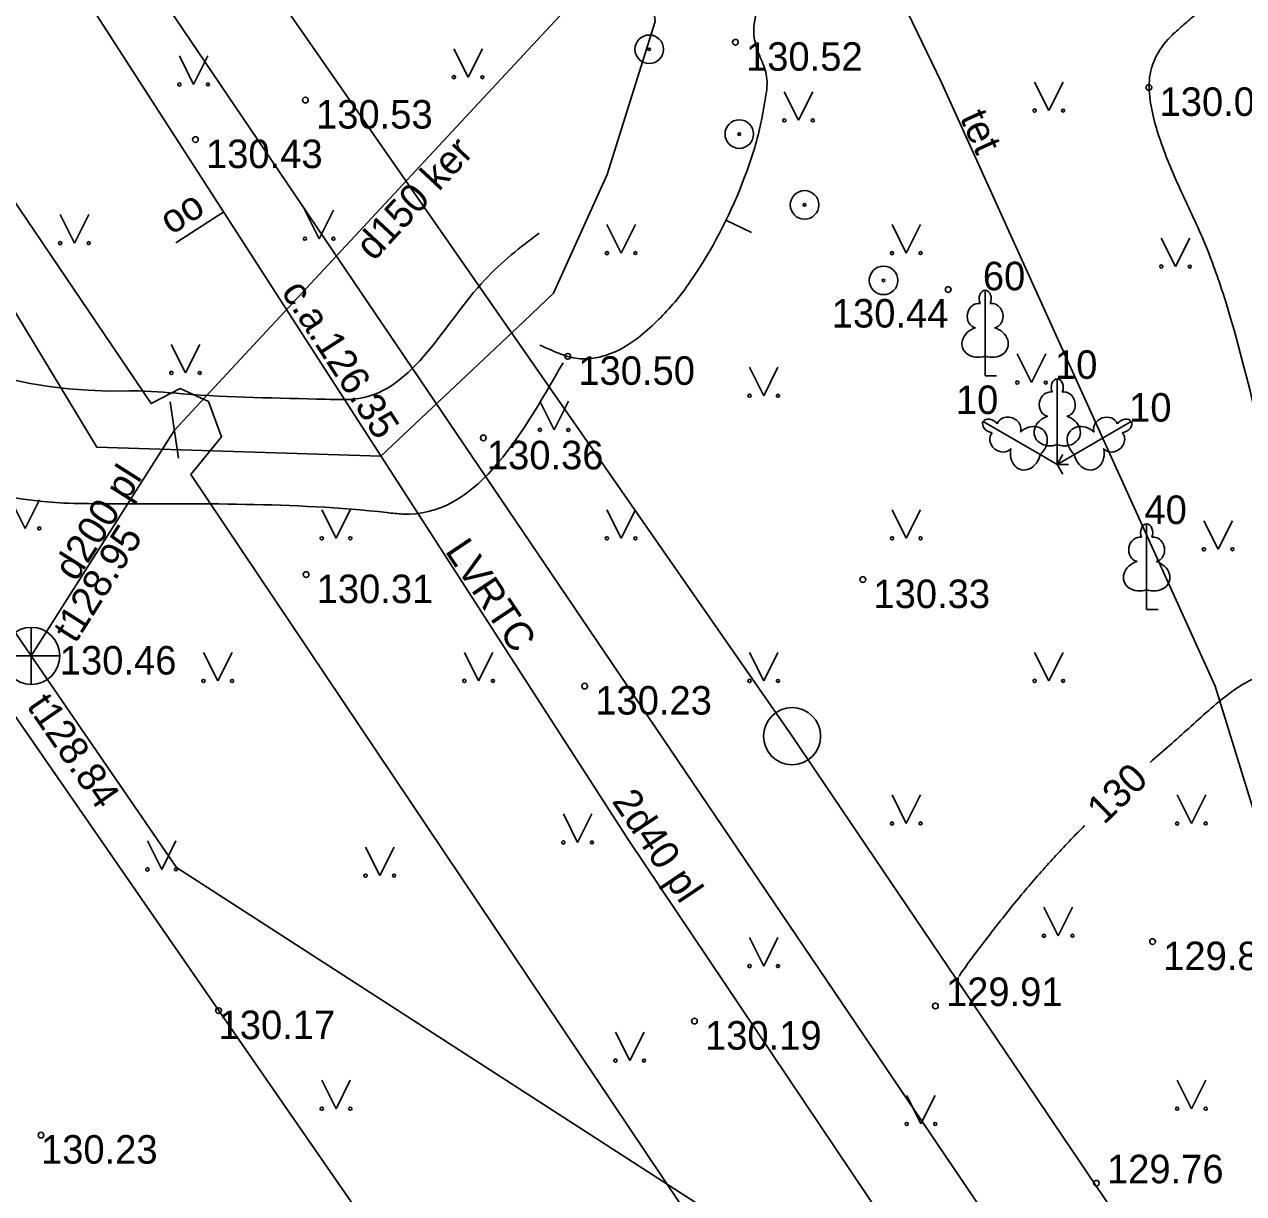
# Model space of a CAD drawing. Extents: x 636061 to 636258, y 303742 to 303882.
# Drawn here: x 636107.03 to 636128.42, y 303791.01 to 303811.51 of the extents above; entities that cross this region are included whole.
import ezdxf

# ---------------------------------------------------------------- set-up
doc = ezdxf.new("R2010")
doc.units = 0
for name, color, linetype in [('APGR_ELEM_####_####_#', 7, 'Continuous'), ('APGR_SARK_####_####_#', 7, 'Continuous'), ('BUVE_ELEM_####_####_#', 7, 'Continuous'), ('CELI_CAPM_####_####_#', 7, 'Continuous'), ('ELEK_VADP_ZSPR_####_#', 7, 'Continuous'), ('RELJ_AATZ_####_TKST_#', 7, 'Continuous'), ('RELJ_ELEM_####_####_#', 7, 'Continuous'), ('RELJ_HORZ_####_TKST_#', 7, 'Continuous'), ('RELJ_HORZ_PAMT_####_#', 7, 'Continuous'), ('RELJ_HORZ_RESN_####_#', 7, 'Continuous'), ('ROBZ_UZMR_####_####_#', 7, 'Continuous'), ('SAKK_IZVK_####_TKST_#', 7, 'Continuous'), ('SAKK_KKAN_####_####_I', 7, 'Continuous'), ('SAKK_KKAN_####_TKST_I', 7, 'Continuous'), ('SAKT_VADP_KABE_####_#', 7, 'Continuous'), ('SAKT_VADP_KABE_TKST_#', 7, 'Continuous'), ('SKAN_ELEM_####_####_#', 7, 'Continuous'), ('SKAN_ELEM_PAST_TKST_#', 7, 'Continuous'), ('SKAN_VADP_PAST_####_#', 7, 'Continuous'), ('SKAN_VADP_PAST_TKST_#', 7, 'Continuous'), ('TERT_DIAM_####_TKST_#', 7, 'Continuous'), ('TERT_DZOG_####_####_#', 7, 'Continuous'), ('TERT_ELEM_####_####_#', 7, 'Continuous'), ('TERT_KONT_####_####_#', 7, 'Continuous')]:
    doc.layers.add(name, color=color, linetype=linetype)

# ---------------------------------------------------------------- blocks, each defined once
blk = doc.blocks.new('SLPKT')
at = {"layer": 'APGR_ELEM_####_####_#'}
blk.add_circle((0, 0), 0.5, dxfattribs=at)

msp = doc.modelspace()

# ---------------------------------------------------------------- linework, layer by layer
at = {"layer": 'APGR_SARK_####_####_#'}
for p, q in [((636120.497, 303799.031), (636091.773, 303840.335)), ((636134.495, 303778.343), (636120.497, 303799.031))]:
    msp.add_line(p, q, dxfattribs=at)
at = {"layer": 'BUVE_ELEM_####_####_#'}
for centre, radius in [((636117.992, 303811.074), 0.25), ((636117.992, 303811.074), 0.0225), ((636119.571, 303809.587), 0.25), ((636119.571, 303809.587), 0.0225), ((636120.716, 303808.346), 0.25), ((636120.716, 303808.346), 0.0225), ((636122.101, 303807.022), 0.25), ((636122.101, 303807.022), 0.0225)]:
    msp.add_circle(centre, radius, dxfattribs=at)
at = {"layer": 'CELI_CAPM_####_####_#'}
msp.add_lwpolyline([(636077.132, 303843.968), (636077.151, 303843.551), (636077.233, 303842.901), (636077.389, 303842.296), (636077.574, 303841.761), (636077.831, 303841.331), (636078.086, 303840.922), (636080.044, 303838.101), (636084.582, 303831.532), (636087.421, 303827.452), (636092.856, 303819.612), (636098.519, 303811.451), (636103.935, 303803.622), (636110.436, 303794.225), (636117.01, 303784.734), (636121.43, 303778.343)], dxfattribs=at)
at = {"layer": 'ELEK_VADP_ZSPR_####_#'}
msp.add_lwpolyline([(636126.9, 303778.343), (636121.388, 303786.584), (636120.904, 303787.308), (636109.955, 303803.617), (636110.491, 303804.28), (636110.261, 303804.898), (636109.766, 303805.127), (636109.256, 303804.863), (636100.809, 303817.348), (636092.363, 303829.833), (636080.999, 303844.774), (636080.911, 303844.89), (636082.902, 303847.053)], dxfattribs=at)
at = {"layer": 'RELJ_ELEM_####_####_#'}
for centre in [(636119.504, 303811.198), (636126.755, 303810.406), (636111.963, 303810.184), (636110.034, 303809.491), (636123.235, 303806.862), (636116.563, 303805.691), (636115.083, 303804.261), (636111.975, 303801.864), (636121.738, 303801.777), (636116.86, 303799.91), (636126.819, 303795.429), (636110.44, 303794.219), (636123.01, 303794.3), (636118.784, 303794.035), (636107.326, 303792.036), (636125.833, 303791.192)]:
    msp.add_circle(centre, 0.05, dxfattribs=at)
at = {"layer": 'RELJ_HORZ_PAMT_####_#'}
msp.add_line((636119.787, 303807.86), (636119.338, 303808.08), dxfattribs=at)
msp.add_spline([(636126.497, 303831.792), (636126.381, 303831.363), (636126.043, 303830.274), (636125.136, 303828.879), (636124.81, 303828.577), (636124.479, 303828.283), (636124.147, 303827.991), (636123.82, 303827.695), (636122.567, 303826.492), (636122.313, 303826.172), (636122.207, 303825.996), (636122.112, 303825.811), (636121.952, 303825.433), (636121.85, 303825.04), (636121.69, 303823.874), (636121.466, 303822.567), (636121.234, 303821.262), (636120.813, 303818.643), (636119.898, 303811.848), (636119.828, 303811.322), (636119.858, 303811.161), (636119.908, 303811.008), (636119.97, 303810.858), (636120.056, 303810.555), (636120.023, 303810.183), (636119.951, 303809.783), (636119.701, 303808.93), (636118.868, 303807.236), (636118.373, 303806.564), (636118.082, 303806.265), (636117.755, 303805.985), (636117.155, 303805.686), (636116.856, 303805.646), (636116.56, 303805.69), (636116.252, 303805.808), (636116.075, 303805.887)], degree=3, dxfattribs=at)
at = {"layer": 'RELJ_HORZ_RESN_####_#'}
for points in [[(636130.682, 303814.817), (636130.589, 303814.658), (636129.721, 303813.38), (636129.371, 303812.978), (636128.927, 303812.615), (636128.68, 303812.444), (636128.43, 303812.279), (636128.179, 303812.115), (636127.931, 303811.946), (636127.498, 303811.618), (636127.291, 303811.44), (636127.09, 303811.251), (636126.839, 303810.856), (636126.775, 303810.64), (636126.76, 303810.41), (636126.936, 303809.531), (636127.296, 303808.636), (636127.711, 303807.728), (636128.048, 303806.811), (636128.627, 303804.683), (636129.207, 303802.56), (636129.451, 303801.84), (636129.578, 303801.483), (636129.683, 303801.126), (636129.632, 303800.836), (636129.547, 303800.696), (636129.441, 303800.56), (636129.13, 303800.304), (636128.798, 303800.131), (636128.47, 303799.979), (636128.167, 303799.781), (636127.452, 303799.168), (636126.774, 303798.571)], [(636125.623, 303797.462), (636125.388, 303797.22), (636124.867, 303796.654), (636124.37, 303796.068), (636123.895, 303795.463), (636123.438, 303794.841), (636123.424, 303794.82)]]:
    msp.add_spline(points, degree=3, dxfattribs=at)
at = {"layer": 'ROBZ_UZMR_####_####_#'}
msp.add_line((636107.61, 303814.69), (636131.57, 303779.29), dxfattribs=at)
for points in [[(636130.584, 303778.343), (636131.57, 303779.29), (636107.61, 303814.69), (636077.22, 303861.12), (636074.488, 303864.307)], [(636087.095, 303864.307), (636077.22, 303861.12), (636107.61, 303814.69), (636131.57, 303779.29), (636180.471, 303826.314)], [(636087.095, 303864.307), (636077.22, 303861.12), (636107.61, 303814.69), (636131.57, 303779.29), (636180.471, 303826.314)]]:
    msp.add_lwpolyline(points, dxfattribs=at)
at = {"layer": 'SAKK_IZVK_####_TKST_#'}
msp.add_line((636109.692, 303807.682), (636110.532, 303808.224), dxfattribs=at)
at = {"layer": 'SAKK_KKAN_####_####_I'}
msp.add_lwpolyline([(636072.53, 303863.809), (636080.435, 303853.684), (636092.241, 303836.189), (636107.962, 303812.212), (636117.635, 303797.204), (636124.333, 303787.226)], dxfattribs=at)
at = {"layer": 'SAKT_VADP_KABE_####_#'}
msp.add_lwpolyline([(636108.243, 303834.088), (636111.743, 303833.199), (636115.353, 303827.382), (636118.529, 303819.996), (636123.109, 303810.502), (636127.914, 303799.91), (636129.396, 303795.12)], dxfattribs=at)
at = {"layer": 'SKAN_ELEM_####_####_#'}
for p, q in [((636109.593, 303804.894), (636109.737, 303803.904)), ((636107.156, 303799.939), (636107.156, 303800.939)), ((636106.656, 303800.439), (636107.656, 303800.439))]:
    msp.add_line(p, q, dxfattribs=at)
msp.add_circle((636107.156, 303800.439), 0.5, dxfattribs=at)
at = {"layer": 'SKAN_VADP_PAST_####_#'}
for p, q in [((636077.893, 303843.025), (636107.156, 303800.439)), ((636113.983, 303809.038), (636118.767, 303814.178)), ((636109.665, 303804.399), (636113.983, 303809.038)), ((636107.156, 303800.439), (636109.665, 303804.399))]:
    msp.add_line(p, q, dxfattribs=at)
msp.add_lwpolyline([(636107.156, 303800.439), (636109.704, 303796.73), (636138.191, 303778.343)], dxfattribs=at)
at = {"layer": 'TERT_DZOG_####_####_#'}
for points in [[(636083.495, 303845.128), (636108.303, 303804.101), (636113.284, 303803.939), (636115.796, 303806.307)], [(636115.796, 303806.307), (636116.315, 303806.796), (636117.256, 303808.879), (636118.096, 303811.559), (636117.792, 303814.392), (636115.978, 303817.122)]]:
    msp.add_lwpolyline(points, dxfattribs=at)
at = {"layer": 'TERT_ELEM_####_####_#'}
for p, q in [((636114.567, 303811.085), (636114.817, 303810.585)), ((636114.817, 303810.585), (636115.067, 303811.085)), ((636109.752, 303810.958), (636110.002, 303810.458)), ((636110.002, 303810.458), (636110.252, 303810.958)), ((636124.75, 303810.5), (636125, 303810)), ((636125, 303810), (636125.25, 303810.5)), ((636120.36, 303810.329), (636120.61, 303809.829)), ((636120.61, 303809.829), (636120.86, 303810.329)), ((636107.663, 303808.175), (636107.913, 303807.675)), ((636107.913, 303807.675), (636108.163, 303808.175)), ((636111.955, 303808.253), (636112.205, 303807.753)), ((636112.205, 303807.753), (636112.455, 303808.253)), ((636117.25, 303808), (636117.5, 303807.5)), ((636117.5, 303807.5), (636117.75, 303808)), ((636122.25, 303808), (636122.5, 303807.5)), ((636122.5, 303807.5), (636122.75, 303808)), ((636126.972, 303807.765), (636127.222, 303807.265)), ((636127.222, 303807.265), (636127.472, 303807.765)), ((636109.611, 303805.9), (636109.861, 303805.4)), ((636109.861, 303805.4), (636110.111, 303805.9)), ((636124.446, 303805.732), (636124.696, 303805.232)), ((636124.696, 303805.232), (636124.946, 303805.732)), ((636119.75, 303805.5), (636120, 303805)), ((636120, 303805), (636120.25, 303805.5)), ((636123.882, 303805.696), (636123.882, 303805.349)), ((636123.882, 303805.349), (636124.082, 303805.349)), ((636116.074, 303804.902), (636116.324, 303804.402)), ((636116.324, 303804.402), (636116.574, 303804.902)), ((636125.147, 303804.143), (636125.147, 303803.796)), ((636124.846, 303803.969), (636125.147, 303803.796)), ((636125.147, 303803.796), (636125.247, 303803.969)), ((636125.448, 303803.969), (636125.147, 303803.796)), ((636125.147, 303803.796), (636125.347, 303803.796)), ((636125.147, 303803.796), (636125.247, 303803.623)), ((636106.797, 303803.174), (636107.047, 303802.674)), ((636107.047, 303802.674), (636107.297, 303803.174)), ((636112.25, 303803), (636112.5, 303802.5)), ((636112.5, 303802.5), (636112.75, 303803)), ((636117.25, 303803), (636117.5, 303802.5)), ((636117.5, 303802.5), (636117.75, 303803)), ((636122.25, 303803), (636122.5, 303802.5)), ((636122.5, 303802.5), (636122.75, 303803)), ((636127.719, 303802.809), (636127.969, 303802.309)), ((636127.969, 303802.309), (636128.219, 303802.809)), ((636126.715, 303801.598), (636126.715, 303801.251)), ((636126.715, 303801.251), (636126.915, 303801.251)), ((636110.176, 303800.5), (636110.426, 303800)), ((636110.426, 303800), (636110.676, 303800.5)), ((636114.75, 303800.5), (636115, 303800)), ((636115, 303800), (636115.25, 303800.5)), ((636119.75, 303800.5), (636120, 303800)), ((636120, 303800), (636120.25, 303800.5)), ((636124.75, 303800.5), (636125, 303800)), ((636125, 303800), (636125.25, 303800.5)), ((636122.25, 303798), (636122.5, 303797.5)), ((636122.5, 303797.5), (636122.75, 303798)), ((636127.25, 303798), (636127.5, 303797.5)), ((636127.5, 303797.5), (636127.75, 303798)), ((636116.487, 303797.668), (636116.737, 303797.168)), ((636116.737, 303797.168), (636116.987, 303797.668)), ((636109.192, 303797.195), (636109.442, 303796.695)), ((636109.442, 303796.695), (636109.692, 303797.195)), ((636113.018, 303797.086), (636113.268, 303796.586)), ((636113.268, 303796.586), (636113.518, 303797.086)), ((636124.913, 303796.031), (636125.163, 303795.531)), ((636125.163, 303795.531), (636125.413, 303796.031)), ((636119.75, 303795.5), (636120, 303795)), ((636120, 303795), (636120.25, 303795.5)), ((636117.402, 303793.843), (636117.652, 303793.343)), ((636117.652, 303793.343), (636117.902, 303793.843)), ((636112.25, 303793), (636112.5, 303792.5)), ((636112.5, 303792.5), (636112.75, 303793)), ((636127.25, 303793), (636127.5, 303792.5)), ((636127.5, 303792.5), (636127.75, 303793)), ((636122.507, 303792.732), (636122.757, 303792.232)), ((636122.757, 303792.232), (636123.007, 303792.732))]:
    msp.add_line(p, q, dxfattribs=at)
for points in [[(636123.882, 303806.849), (636123.882, 303805.696)], [(636123.972, 303806.617), (636123.971, 303806.618)], [(636125.147, 303805.296), (636125.147, 303804.143)], [(636125.237, 303805.064), (636125.236, 303805.065)], [(636123.848, 303804.546), (636124.846, 303803.969)], [(636124.094, 303804.507), (636124.093, 303804.507)], [(636126.446, 303804.546), (636125.448, 303803.969)], [(636126.29, 303804.352), (636126.29, 303804.354)], [(636126.715, 303802.751), (636126.715, 303801.598)], [(636126.805, 303802.519), (636126.804, 303802.52)]]:
    msp.add_lwpolyline(points, dxfattribs=at)
for centre, radius in [((636109.752, 303810.458), 0.028), ((636110.252, 303810.458), 0.0263), ((636114.567, 303810.585), 0.028), ((636115.067, 303810.585), 0.0263), ((636124.75, 303810), 0.028), ((636125.25, 303810), 0.0263), ((636120.36, 303809.828), 0.028), ((636120.86, 303809.828), 0.0263), ((636107.663, 303807.675), 0.028), ((636108.163, 303807.675), 0.0263), ((636111.955, 303807.753), 0.028), ((636112.455, 303807.753), 0.0263), ((636117.25, 303807.5), 0.028), ((636117.75, 303807.5), 0.0263), ((636122.25, 303807.5), 0.028), ((636122.75, 303807.5), 0.0263), ((636126.972, 303807.265), 0.028), ((636127.472, 303807.265), 0.0263), ((636109.611, 303805.4), 0.028), ((636110.111, 303805.4), 0.0263), ((636124.446, 303805.231), 0.028), ((636124.946, 303805.231), 0.0263), ((636119.75, 303805), 0.028), ((636120.25, 303805), 0.0263), ((636116.074, 303804.402), 0.028), ((636116.574, 303804.402), 0.0263), ((636107.296, 303802.673), 0.0263), ((636112.25, 303802.5), 0.028), ((636112.75, 303802.5), 0.0263), ((636117.25, 303802.5), 0.028), ((636117.75, 303802.5), 0.0263), ((636122.25, 303802.5), 0.028), ((636122.75, 303802.5), 0.0263), ((636127.719, 303802.308), 0.028), ((636128.219, 303802.308), 0.0263), ((636110.176, 303799.999), 0.028), ((636110.676, 303799.999), 0.0263), ((636114.75, 303800), 0.028), ((636115.25, 303800), 0.0263), ((636119.75, 303800), 0.028), ((636120.25, 303800), 0.0263), ((636124.75, 303800), 0.028), ((636125.25, 303800), 0.0263), ((636122.25, 303797.5), 0.028), ((636122.75, 303797.5), 0.0263), ((636127.25, 303797.5), 0.028), ((636127.75, 303797.5), 0.0263), ((636116.486, 303797.168), 0.028), ((636116.986, 303797.168), 0.0263), ((636109.192, 303796.695), 0.028), ((636109.692, 303796.695), 0.0263), ((636113.018, 303796.586), 0.028), ((636113.518, 303796.586), 0.0263), ((636124.913, 303795.531), 0.028), ((636125.413, 303795.531), 0.0263), ((636119.75, 303795), 0.028), ((636120.25, 303795), 0.0263), ((636117.401, 303793.343), 0.028), ((636117.901, 303793.343), 0.0263), ((636112.25, 303792.5), 0.028), ((636112.75, 303792.5), 0.0263), ((636127.25, 303792.5), 0.028), ((636127.75, 303792.5), 0.0263), ((636122.507, 303792.232), 0.028), ((636123.007, 303792.232), 0.0263)]:
    msp.add_circle(centre, radius, dxfattribs=at)
for centre, major_axis, ratio, start_param, end_param in [((636123.882, 303806.699), (0, -0.15), 0.707107, 3.14537, 5.287485), ((636123.882, 303806.699), (0, -0.15), 0.707107, 0.995701, 3.137816), ((636123.754, 303806.404), (-0.039, -0.212), 0.861323, 3.141593, 6.283185), ((636124.01, 303806.404), (0.039, -0.212), 0.861323, 0, 3.141593), ((636123.792, 303805.942), (0.307, 0.095), 0.814445, 1.570796, 4.752015), ((636123.972, 303805.942), (-0.307, 0.095), 0.814445, 1.531171, 4.712389), ((636125.147, 303805.146), (0, -0.15), 0.707107, 3.14537, 5.287485), ((636125.147, 303805.146), (0, -0.15), 0.707107, 0.995701, 3.137816), ((636125.019, 303804.851), (-0.039, -0.212), 0.861323, 3.141593, 6.283185), ((636125.275, 303804.851), (0.039, -0.212), 0.861323, 0, 3.141593), ((636124.297, 303804.435), (0.203, -0.073), 0.861323, 0, 3.141593), ((636125.057, 303804.389), (0.307, 0.095), 0.814445, 1.570796, 4.752015), ((636125.237, 303804.389), (-0.307, 0.095), 0.814445, 1.531171, 4.712389), ((636125.997, 303804.435), (-0.203, -0.073), 0.861323, 3.141593, 6.283185), ((636123.978, 303804.471), (0.13, -0.075), 0.707107, 3.14537, 5.287485), ((636123.978, 303804.471), (0.13, -0.075), 0.707107, 0.995701, 3.137816), ((636124.678, 303804.17), (-0.236, -0.218), 0.814445, 1.531171, 4.712389), ((636125.616, 303804.17), (0.236, -0.218), 0.814445, 1.570796, 4.752015), ((636126.316, 303804.471), (-0.13, -0.075), 0.707107, 3.14537, 5.287485), ((636126.316, 303804.471), (-0.13, -0.075), 0.707107, 0.995701, 3.137816), ((636124.169, 303804.212), (0.165, -0.14), 0.861323, 3.141593, 6.283185), ((636126.125, 303804.212), (-0.165, -0.14), 0.861323, 0, 3.141593), ((636124.589, 303804.015), (0.071, 0.313), 0.814445, 1.570796, 4.752015), ((636125.705, 303804.015), (-0.071, 0.313), 0.814445, 1.531171, 4.712389), ((636126.715, 303802.601), (0, -0.15), 0.707107, 3.14537, 5.287485), ((636126.715, 303802.601), (0, -0.15), 0.707107, 0.995701, 3.137816), ((636126.587, 303802.306), (-0.039, -0.212), 0.861323, 3.141593, 6.283185), ((636126.843, 303802.306), (0.039, -0.212), 0.861323, 0, 3.141593), ((636126.625, 303801.844), (0.307, 0.095), 0.814445, 1.570796, 4.752015), ((636126.805, 303801.844), (-0.307, 0.095), 0.814445, 1.531171, 4.712389)]:
    msp.add_ellipse(centre, major_axis=major_axis, ratio=ratio, start_param=start_param, end_param=end_param, dxfattribs=at)
at = {"layer": 'TERT_KONT_####_####_#'}
msp.add_spline([(636116.482, 303805.579), (636113.667, 303802.926), (636113.392, 303802.951), (636108.424, 303803.106), (636107.728, 303803.119), (636095.184, 303823.865), (636082.639, 303844.611), (636084.351, 303845.645), (636096.614, 303825.364), (636108.878, 303805.083), (636108.927, 303805.084), (636109.806, 303805.033), (636112.32, 303804.937), (636112.901, 303804.952), (636115.11, 303807.034), (636116.061, 303807.853)], degree=3, dxfattribs=at)

# ---------------------------------------------------------------- block references
at = {"layer": 'APGR_ELEM_####_####_#'}
msp.add_blockref('SLPKT', (636120.497, 303799.031), dxfattribs=at)

# ---------------------------------------------------------------- texts
at = {"layer": 'RELJ_AATZ_####_TKST_#'}
for s, p in [(' 130.52', (636119.504, 303810.698)), (' 130.00', (636126.755, 303809.906)), (' 130.53', (636111.963, 303809.684)), (' 130.43', (636110.034, 303808.991)), (' 130.44', (636121.008, 303806.196)), (' 130.50', (636116.563, 303805.191)), (' 130.36', (636114.959, 303803.71)), (' 130.31', (636111.975, 303801.364)), (' 130.33', (636121.738, 303801.277)), (' 130.23', (636116.86, 303799.41)), (' 129.86', (636126.819, 303794.929)), (' 129.91', (636123.01, 303794.3)), ('130.17', (636110.44, 303793.719)), (' 130.19', (636118.784, 303793.535)), ('130.23', (636107.326, 303791.536)), (' 129.76', (636125.833, 303791.192))]:
    msp.add_text(s, height=0.5, dxfattribs=at).set_placement(p)
at = {"layer": 'RELJ_HORZ_####_TKST_#'}
msp.add_text('130', height=0.5, rotation=44.1186, dxfattribs=at).set_placement((636125.968, 303797.466))
at = {"layer": 'SAKK_IZVK_####_TKST_#'}
msp.add_text('oo', height=0.5, rotation=32.8027, dxfattribs=at).set_placement((636109.611, 303807.808))
at = {"layer": 'SAKK_KKAN_####_TKST_I'}
for s, rotation, p in [('c.a.126.35', 302.8027, (636111.527, 303806.823)), ('LVRTC', 303.8729, (636114.399, 303802.277)), ('2d40 pl', 303.8729, (636117.326, 303797.89))]:
    msp.add_text(s, height=0.5, rotation=rotation, dxfattribs=at).set_placement(p)
at = {"layer": 'SAKT_VADP_KABE_TKST_#'}
msp.add_text('tet', height=0.5, rotation=294.3985, dxfattribs=at).set_placement((636123.432, 303809.875))
at = {"layer": 'SKAN_ELEM_PAST_TKST_#'}
msp.add_text(' 130.46', height=0.5, dxfattribs=at).set_placement((636107.47, 303800.112))
at = {"layer": 'SKAN_VADP_PAST_TKST_#'}
for s, rotation, p in [('d150 ker', 47.0535, (636113.161, 303807.345)), ('d200 pl', 57.6422, (636107.94, 303801.722)), ('t128.95', 57.6422, (636107.93, 303800.64)), ('t128.84', 304.5325, (636107.062, 303799.558))]:
    msp.add_text(s, height=0.5, rotation=rotation, dxfattribs=at).set_placement(p)
at = {"layer": 'TERT_DIAM_####_TKST_#'}
for s, p in [(' 60', (636123.657, 303806.849)), (' 10', (636124.922, 303805.296)), (' 10', (636123.184, 303804.679)), (' 10', (636126.221, 303804.546)), (' 40', (636126.49, 303802.751))]:
    msp.add_text(s, height=0.5, dxfattribs=at).set_placement(p)

doc.saveas('drawing.dxf')
